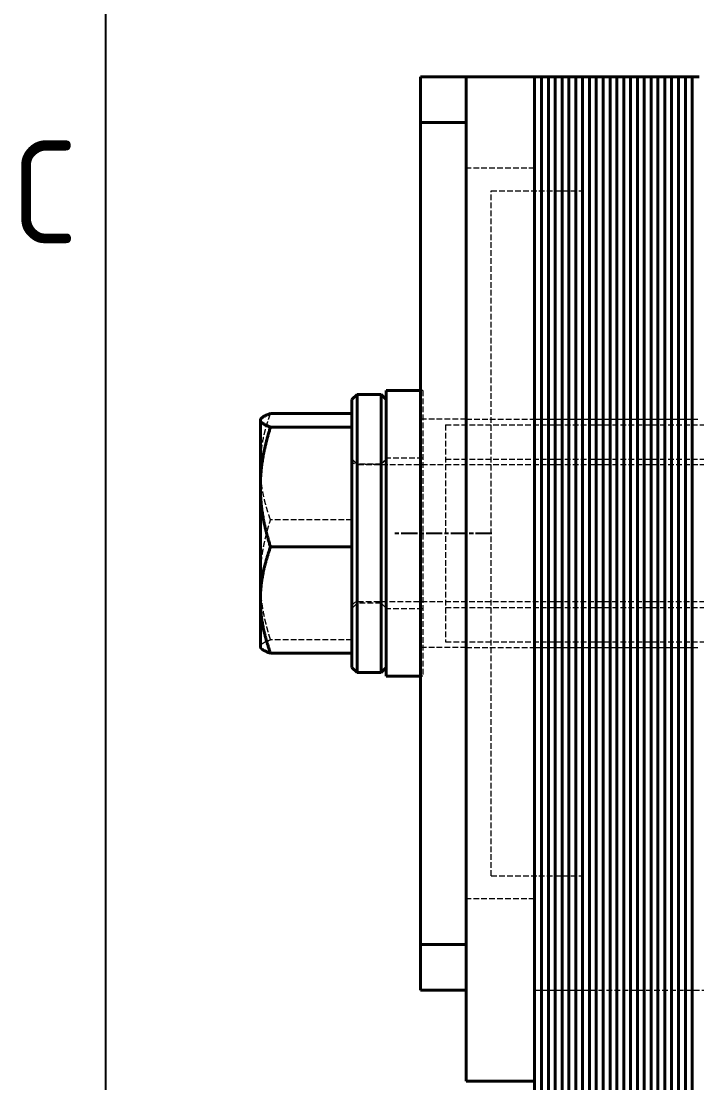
# Model space of a CAD drawing. Header units: millimetres. Extents: x 0 to 630, y 0 to 446.
# Drawn here: x 11.3 to 40.88, y 239.38 to 285.87 of the extents above; entities that cross this region are included whole.
import ezdxf

# ---------------------------------------------------------------- set-up
doc = ezdxf.new("R2010")
doc.units = ezdxf.units.MM
doc.header["$LTSCALE"] = 1.5
doc.linetypes.add('CHAIN', pattern=[0.7087, 0.4724, -0.0591, 0.1181, -0.0591])
doc.linetypes.add('DASHED', pattern=[0.2067, 0.1654, -0.0413])
doc.layers.get('0').update_dxf_attribs({"color": 3, "lineweight": 25, "true_color": 0x00ff00})
for name, color, linetype, lineweight, true_color in [('가려진 것(ISO)', 2, 'DASHED', 18, 0xffff00), ('가려진 좁은 것(ISO)', 2, 'DASHED', 18, 0xffff00), ('가시적인 것(ISO)', 3, 'Continuous', 40, 0x00ff00), ('중심선(ISO)', 1, 'Continuous', 25, 0xff0000)]:
    doc.layers.add(name, color=color, linetype=linetype, lineweight=lineweight, true_color=true_color)
doc.layers.add('경계(ISO)', color=7, linetype='Continuous', lineweight=25)
doc.styles.add('문자 텍스트_PSTEK_POSCO', font='isocp.shx')

# ---------------------------------------------------------------- blocks, each defined once
blk = doc.blocks.new('경계 Default Border')
at = {"layer": '경계(ISO)', "flags": 128}
blk.add_lwpolyline([(10, 10), (10, 287), (410, 287), (410, 10), (10, 10)], dxfattribs=at)
at = {"layer": '경계(ISO)', "color": 2, "true_color": 0xffff00, "insert": (7.245, 184.096), "char_height": 3, "attachment_point": 7, "style": '문자 텍스트_PSTEK_POSCO'}
blk.add_mtext('C', dxfattribs=at)

msp = doc.modelspace()

# ---------------------------------------------------------------- linework, layer by layer
at = {"layer": '가려진 것(ISO)', "color": 4, "true_color": 0x00ffff}
for p, q in [((33.785, 279.444), (30.785, 279.444)), ((31.885, 248.444), (31.885, 278.444)), ((31.885, 278.444), (35.885, 278.444)), ((30.785, 268.444), (33.785, 268.444)), ((30.785, 258.444), (33.785, 258.444)), ((31.885, 248.444), (35.885, 248.444)), ((33.785, 247.444), (30.785, 247.444)), ((35.885, 243.444), (66.885, 243.444))]:
    msp.add_line(p, q, dxfattribs=at)
at = {"layer": '가려진 것(ISO)'}
for p, q in [((28.885, 269.694), (28.785, 269.694)), ((28.885, 269.694), (28.885, 257.194)), ((25.785, 269.306), (26.01, 269.532)), ((26.01, 269.532), (27.06, 269.532)), ((27.06, 269.532), (27.285, 269.306)), ((33.785, 268.444), (34.085, 268.444)), ((34.085, 268.444), (34.385, 268.444)), ((34.385, 268.444), (34.685, 268.444)), ((34.685, 268.444), (34.985, 268.444)), ((34.985, 268.444), (35.285, 268.444)), ((35.285, 268.444), (35.585, 268.444)), ((35.585, 268.444), (35.885, 268.444)), ((35.885, 268.444), (36.185, 268.444)), ((36.185, 268.444), (36.485, 268.444)), ((36.485, 268.444), (36.785, 268.444)), ((36.785, 268.444), (37.085, 268.444)), ((37.085, 268.444), (37.385, 268.444)), ((37.385, 268.444), (37.685, 268.444)), ((37.685, 268.444), (37.985, 268.444)), ((37.985, 268.444), (38.285, 268.444)), ((38.285, 268.444), (38.585, 268.444)), ((38.585, 268.444), (38.885, 268.444)), ((38.885, 268.444), (39.185, 268.444)), ((39.185, 268.444), (39.485, 268.444)), ((39.485, 268.444), (39.785, 268.444)), ((39.785, 268.444), (40.085, 268.444)), ((40.085, 268.444), (40.385, 268.444)), ((40.385, 268.444), (40.685, 268.444)), ((40.685, 268.444), (40.985, 268.444)), ((29.885, 268.194), (29.885, 258.694)), ((29.885, 268.194), (72.885, 268.194)), ((26.01, 266.471), (27.06, 266.471)), ((27.06, 266.47), (26.01, 266.47)), ((84.785, 266.444), (26.035, 266.444)), ((28.885, 266.744), (27.285, 266.744)), ((29.885, 266.694), (72.885, 266.694)), ((25.785, 264.036), (22.218, 264.036)), ((26.01, 260.394), (25.785, 260.169)), ((27.06, 260.394), (26.01, 260.394)), ((81.985, 260.444), (26.035, 260.444)), ((27.06, 260.394), (27.285, 260.169)), ((28.885, 260.144), (27.285, 260.144)), ((29.885, 260.194), (72.885, 260.194)), ((25.785, 258.787), (22.218, 258.787)), ((29.885, 258.694), (72.885, 258.694)), ((33.785, 258.444), (34.085, 258.444)), ((34.085, 258.444), (34.385, 258.444)), ((34.385, 258.444), (34.685, 258.444)), ((34.685, 258.444), (34.985, 258.444)), ((34.985, 258.444), (35.285, 258.444)), ((35.285, 258.444), (35.585, 258.444)), ((35.585, 258.444), (35.885, 258.444)), ((35.885, 258.444), (36.185, 258.444)), ((36.185, 258.444), (36.485, 258.444)), ((36.485, 258.444), (36.785, 258.444)), ((36.785, 258.444), (37.085, 258.444)), ((37.085, 258.444), (37.385, 258.444)), ((37.385, 258.444), (37.685, 258.444)), ((37.685, 258.444), (37.985, 258.444)), ((37.985, 258.444), (38.285, 258.444)), ((38.285, 258.444), (38.585, 258.444)), ((38.585, 258.444), (38.885, 258.444)), ((38.885, 258.444), (39.185, 258.444)), ((39.185, 258.444), (39.485, 258.444)), ((39.485, 258.444), (39.785, 258.444)), ((39.785, 258.444), (40.085, 258.444)), ((40.085, 258.444), (40.385, 258.444)), ((40.385, 258.444), (40.685, 258.444)), ((40.685, 258.444), (40.985, 258.444)), ((28.885, 257.194), (28.785, 257.194)), ((33.785, 243.444), (34.085, 243.444)), ((34.085, 243.444), (34.385, 243.444)), ((34.385, 243.444), (34.685, 243.444)), ((34.685, 243.444), (34.985, 243.444)), ((34.985, 243.444), (35.285, 243.444)), ((35.285, 243.444), (35.585, 243.444)), ((35.585, 243.444), (35.885, 243.444))]:
    msp.add_line(p, q, dxfattribs=at)
at = {"layer": '가려진 것(ISO)', "color": 5, "true_color": 0x0000ff}
for p, q in [((30.785, 268.444), (28.785, 268.444)), ((30.785, 258.444), (28.785, 258.444))]:
    msp.add_line(p, q, dxfattribs=at)
at = {"layer": '가려진 것(ISO)'}
for centre, start, end in [((26.035, 266.694), 180, 270), ((26.035, 260.194), 90, 180)]:
    msp.add_arc(centre, 0.25, start, end, dxfattribs=at)
for points, weights in [([(21.785, 266.73), (21.843, 267.643), (22.218, 268.693)], [1, 1.02644189401, 1]), ([(26.01, 266.47), (25.901, 266.579), (25.785, 266.697)], [1, 1.00064237701, 1]), ([(25.785, 266.697), (25.901, 266.58), (26.01, 266.471)], [1, 1.00064237701, 1]), ([(27.285, 266.697), (27.168, 266.579), (27.06, 266.47)], [1, 1.00064237711, 1]), ([(27.06, 266.471), (27.168, 266.58), (27.285, 266.697)], [1, 1.00064237711, 1]), ([(22.218, 264.036), (21.843, 265.086), (21.785, 266)], [1, 1.02644189401, 1]), ([(21.785, 261.823), (21.843, 262.852), (22.218, 264.036)], [1, 1.02644189401, 1]), ([(22.218, 258.787), (21.843, 259.971), (21.785, 261)], [1, 1.02644189401, 1]), ([(21.785, 258.537), (21.843, 258.653), (22.218, 258.787)], [1, 1.02644189401, 1]), ([(21.788, 258.437), (21.787, 258.441), (21.785, 258.444)], [1.00144706859, 1.00074449628, 1])]:
    msp.add_rational_spline(points, weights, degree=2, dxfattribs=at)
at = {"layer": '가려진 좁은 것(ISO)'}
msp.add_line((26.035, 266.444), (26.035, 260.444), dxfattribs=at)
at = {"layer": '가시적인 것(ISO)', "color": 5, "true_color": 0x0000ff}
for p, q in [((28.785, 283.444), (28.785, 281.444)), ((30.785, 283.444), (28.785, 283.444)), ((28.785, 281.444), (30.785, 281.444)), ((28.785, 281.444), (28.785, 245.444)), ((30.785, 245.444), (30.785, 281.444)), ((30.785, 245.444), (28.785, 245.444)), ((28.785, 245.444), (28.785, 243.444)), ((28.785, 243.444), (30.785, 243.444))]:
    msp.add_line(p, q, dxfattribs=at)
at = {"layer": '가시적인 것(ISO)', "color": 4, "true_color": 0x00ffff}
for p, q in [((30.785, 239.444), (30.785, 283.444)), ((30.785, 283.444), (33.785, 283.444)), ((33.785, 283.444), (33.785, 239.444)), ((30.785, 239.444), (33.785, 239.444))]:
    msp.add_line(p, q, dxfattribs=at)
at = {"layer": '가시적인 것(ISO)'}
for p, q in [((33.785, 283.444), (34.085, 283.444)), ((33.785, 283.444), (33.785, 238.144)), ((34.085, 283.444), (34.385, 283.444)), ((34.085, 283.444), (34.085, 238.144)), ((34.085, 238.144), (34.085, 283.444)), ((34.385, 283.444), (34.685, 283.444)), ((34.385, 283.444), (34.385, 238.144)), ((34.385, 238.144), (34.385, 283.444)), ((34.685, 283.444), (34.985, 283.444)), ((34.685, 283.444), (34.685, 238.144)), ((34.685, 238.144), (34.685, 283.444)), ((34.985, 283.444), (35.285, 283.444)), ((34.985, 283.444), (34.985, 238.144)), ((34.985, 238.144), (34.985, 283.444)), ((35.285, 283.444), (35.585, 283.444)), ((35.285, 283.444), (35.285, 238.144)), ((35.285, 238.144), (35.285, 283.444)), ((35.585, 283.444), (35.885, 283.444)), ((35.585, 283.444), (35.585, 238.144)), ((35.585, 238.144), (35.585, 283.444)), ((35.885, 283.444), (36.185, 283.444)), ((35.885, 283.444), (35.885, 238.144)), ((35.885, 238.144), (35.885, 283.444)), ((36.185, 283.444), (36.485, 283.444)), ((36.185, 283.444), (36.185, 238.144)), ((36.185, 238.144), (36.185, 283.444)), ((36.485, 283.444), (36.785, 283.444)), ((36.485, 283.444), (36.485, 238.144)), ((36.485, 238.144), (36.485, 283.444)), ((36.785, 283.444), (37.085, 283.444)), ((36.785, 283.444), (36.785, 238.144)), ((36.785, 238.144), (36.785, 283.444)), ((37.085, 283.444), (37.385, 283.444)), ((37.085, 283.444), (37.085, 238.144)), ((37.085, 238.144), (37.085, 283.444)), ((37.385, 283.444), (37.685, 283.444)), ((37.385, 283.444), (37.385, 238.144)), ((37.385, 238.144), (37.385, 283.444)), ((37.685, 283.444), (37.985, 283.444)), ((37.685, 283.444), (37.685, 238.144)), ((37.685, 238.144), (37.685, 283.444)), ((37.985, 283.444), (38.285, 283.444)), ((37.985, 283.444), (37.985, 238.144)), ((37.985, 238.144), (37.985, 283.444)), ((38.285, 283.444), (38.585, 283.444)), ((38.285, 283.444), (38.285, 238.144)), ((38.285, 238.144), (38.285, 283.444)), ((38.585, 283.444), (38.885, 283.444)), ((38.585, 283.444), (38.585, 238.144)), ((38.585, 238.144), (38.585, 283.444)), ((38.885, 283.444), (39.185, 283.444)), ((38.885, 283.444), (38.885, 238.144)), ((38.885, 238.144), (38.885, 283.444)), ((39.185, 283.444), (39.485, 283.444)), ((39.185, 283.444), (39.185, 238.144)), ((39.185, 238.144), (39.185, 283.444)), ((39.485, 283.444), (39.785, 283.444)), ((39.485, 283.444), (39.485, 238.144)), ((39.485, 238.144), (39.485, 283.444)), ((39.785, 283.444), (40.085, 283.444)), ((39.785, 283.444), (39.785, 238.144)), ((39.785, 238.144), (39.785, 283.444)), ((40.085, 283.444), (40.385, 283.444)), ((40.085, 283.444), (40.085, 238.144)), ((40.085, 238.144), (40.085, 283.444)), ((40.385, 283.444), (40.685, 283.444)), ((40.385, 283.444), (40.385, 238.144)), ((40.385, 238.144), (40.385, 283.444)), ((40.685, 283.444), (40.985, 283.444)), ((40.685, 283.444), (40.685, 238.144)), ((40.685, 238.144), (40.685, 283.444)), ((27.285, 269.694), (27.285, 257.194)), ((28.785, 269.694), (27.285, 269.694)), ((26.01, 269.532), (25.785, 269.307)), ((25.785, 257.569), (25.785, 269.307)), ((27.06, 269.532), (26.01, 269.532)), ((26.01, 269.532), (26.01, 257.344)), ((27.285, 269.307), (27.06, 269.532)), ((27.06, 257.344), (27.06, 269.532)), ((21.785, 268.444), (21.788, 268.45)), ((21.785, 268.444), (21.785, 268.443)), ((21.785, 268.35), (21.785, 268.443)), ((21.785, 268.35), (21.785, 265.887)), ((25.785, 268.693), (22.218, 268.693)), ((25.785, 268.1), (22.218, 268.1)), ((21.785, 265.064), (21.785, 265.887)), ((21.785, 265.064), (21.785, 260.888)), ((25.785, 262.851), (22.218, 262.851)), ((21.785, 260.158), (21.785, 260.888)), ((21.785, 260.158), (21.785, 258.444)), ((21.785, 258.444), (21.788, 258.437)), ((25.785, 258.194), (22.218, 258.194)), ((25.785, 257.569), (26.01, 257.344)), ((27.06, 257.344), (26.01, 257.344)), ((27.285, 257.569), (27.06, 257.344)), ((28.785, 257.194), (27.285, 257.194))]:
    msp.add_line(p, q, dxfattribs=at)
for points, weights in [([(22.218, 268.693), (21.843, 268.559), (21.785, 268.443)], [1, 1.02644189401, 1]), ([(21.785, 268.35), (21.843, 268.234), (22.218, 268.1)], [1, 1.02644189401, 1]), ([(22.218, 268.1), (21.843, 266.917), (21.785, 265.887)], [1, 1.02644189401, 1]), ([(21.785, 265.064), (21.843, 264.035), (22.218, 262.851)], [1, 1.02644189401, 1]), ([(22.218, 262.851), (21.843, 261.801), (21.785, 260.888)], [1, 1.02644189401, 1]), ([(21.785, 260.158), (21.843, 259.244), (22.218, 258.194)], [1, 1.02644189401, 1]), ([(22.218, 258.194), (21.854, 258.324), (21.788, 258.437)], [1, 1.02569739772, 1.00144706859])]:
    msp.add_rational_spline(points, weights, degree=2, dxfattribs=at)
at = {"layer": '중심선(ISO)', "linetype": 'CHAIN'}
msp.add_line((31.91, 263.444), (27.66, 263.444), dxfattribs=at)
msp.add_line((31.91, 263.444), (27.66, 263.444), dxfattribs=at)

# ---------------------------------------------------------------- block references
at = {"xscale": 1.5, "yscale": 1.5, "zscale": 1.5}
msp.add_blockref('경계 Default Border', (0, 0), dxfattribs=at)

doc.saveas('drawing.dxf')
